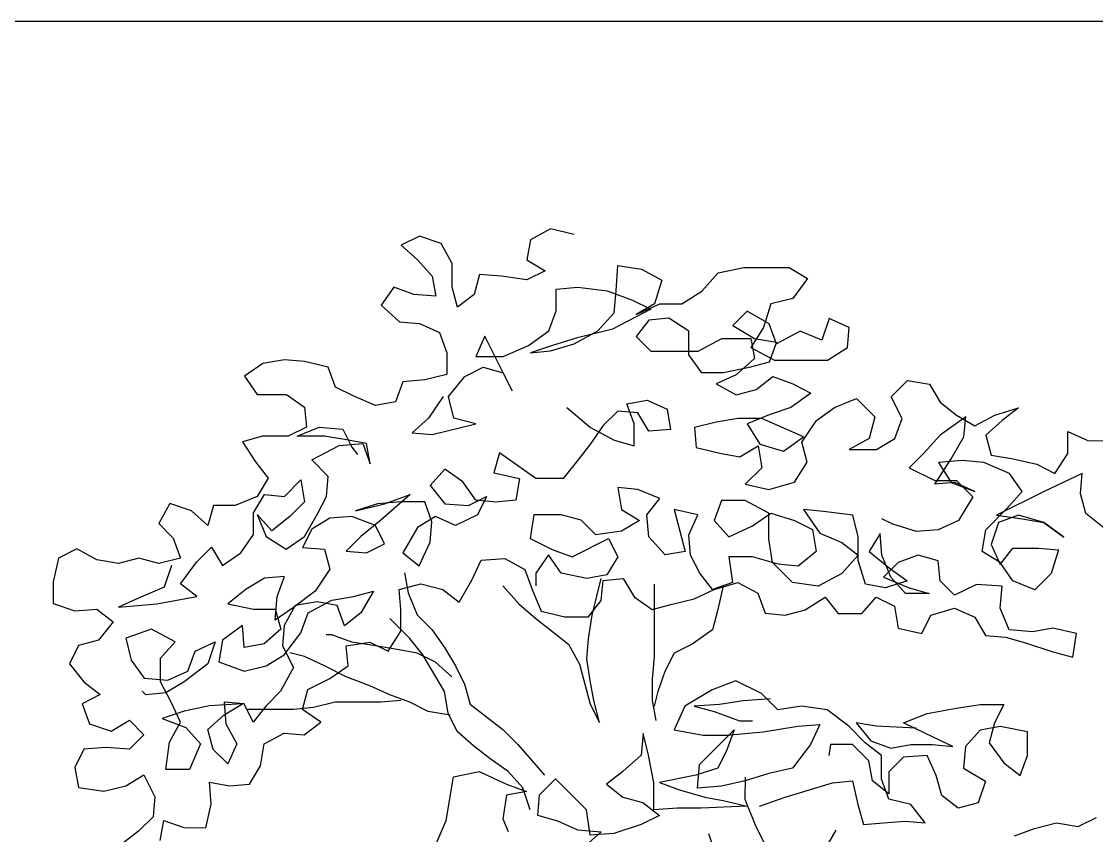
# Model space of a CAD drawing. Header units: millimetres. Extents: x 684983 to 685377, y 990360 to 990509.
# Drawn here: x 685140.3872 to 685140.8395, y 990365.2104 to 990365.5531 of the extents above; entities that cross this region are included whole.
import ezdxf

# ---------------------------------------------------------------- set-up
doc = ezdxf.new("R2010")
doc.units = ezdxf.units.MM
doc.layers.add('JACK  FRUIT TREE', color=7, linetype='Continuous')
doc.layers.add('TITLE', color=6, linetype='Continuous')

# ---------------------------------------------------------------- blocks, each defined once
blk = doc.blocks.new('JT')
at = {"color": 3}
for p, q in [((-0.24147, 2.27539, 157.72663), (-0.25344, 2.26942, 157.72663)), ((-0.22712, 2.27059, 157.72663), (-0.24147, 2.27539, 157.72663)), ((-0.15532, 2.2801, 157.72663), (-0.16849, 2.27293, 157.72663)), ((-0.13977, 2.27649, 157.72663), (-0.15532, 2.2801, 157.72663)), ((-0.25344, 2.26942, 157.72663), (-0.24268, 2.25984, 157.72663)), ((-0.21995, 2.25743, 157.72663), (-0.22712, 2.27059, 157.72663)), ((-0.16849, 2.27293, 157.72663), (-0.1709, 2.25977, 157.72663)), ((-0.24268, 2.25984, 157.72663), (-0.23312, 2.24906, 157.72663)), ((-0.1709, 2.25977, 157.72663), (-0.15894, 2.25258, 157.72663)), ((-0.21997, 2.24187, 157.72663), (-0.21995, 2.25743, 157.72663)), ((-0.15894, 2.25258, 157.72663), (-0.17091, 2.24661, 157.72663)), ((-0.11229, 2.23938, 157.72663), (-0.11108, 2.25613, 157.72663)), ((-0.11108, 2.25613, 157.72663), (-0.09553, 2.25372, 157.72663)), ((-0.09553, 2.25372, 157.72663), (-0.08237, 2.24653, 157.72663)), ((-0.04528, 2.25128, 157.72663), (-0.02852, 2.25486, 157.72663)), ((-0.02852, 2.25486, 157.72663), (0.00139, 2.25483, 157.72663)), ((0.00139, 2.25483, 157.72663), (0.01335, 2.24764, 157.72663)), ((-0.23312, 2.24906, 157.72663), (-0.23074, 2.2359, 157.72663)), ((-0.20201, 2.25023, 157.72663), (-0.20561, 2.23707, 157.72663)), ((-0.18766, 2.24902, 157.72663), (-0.20201, 2.25023, 157.72663)), ((-0.17091, 2.24661, 157.72663), (-0.18766, 2.24902, 157.72663)), ((-0.08237, 2.24653, 157.72663), (-0.08717, 2.23098, 157.72663)), ((-0.05606, 2.23933, 157.72663), (-0.04528, 2.25128, 157.72663)), ((0.01335, 2.24764, 157.72663), (0.00376, 2.23449, 157.72663)), ((-0.25825, 2.24191, 157.72663), (-0.26664, 2.22995, 157.72663)), ((-0.2451, 2.23711, 157.72663), (-0.25825, 2.24191, 157.72663)), ((-0.21639, 2.22871, 157.72663), (-0.21997, 2.24187, 157.72663)), ((-0.15178, 2.22625, 157.72663), (-0.15177, 2.24061, 157.72663)), ((-0.15177, 2.24061, 157.72663), (-0.13741, 2.2418, 157.72663)), ((-0.13741, 2.2418, 157.72663), (-0.11827, 2.23939, 157.72663)), ((-0.11827, 2.23939, 157.72663), (-0.10153, 2.23339, 157.72663)), ((-0.1135, 2.22502, 157.72663), (-0.11229, 2.23938, 157.72663)), ((-0.06922, 2.23097, 157.72663), (-0.05606, 2.23933, 157.72663)), ((-0.23074, 2.2359, 157.72663), (-0.2451, 2.23711, 157.72663)), ((-0.20561, 2.23707, 157.72663), (-0.21639, 2.22871, 157.72663)), ((-0.10153, 2.23339, 157.72663), (-0.08957, 2.22739, 157.72663)), ((0.00376, 2.23449, 157.72663), (-0.0106, 2.23091, 157.72663)), ((-0.26664, 2.22995, 157.72663), (-0.25469, 2.21917, 157.72663)), ((-0.15658, 2.2131, 157.72663), (-0.15178, 2.22625, 157.72663)), ((-0.12428, 2.21307, 157.72663), (-0.1135, 2.22502, 157.72663)), ((-0.08957, 2.22739, 157.72663), (-0.11471, 2.21426, 157.72663)), ((-0.08717, 2.23098, 157.72663), (-0.09914, 2.22381, 157.72663)), ((-0.09914, 2.22381, 157.72663), (-0.08358, 2.23098, 157.72663)), ((-0.08358, 2.23098, 157.72663), (-0.06922, 2.23097, 157.72663)), ((-0.02616, 2.22614, 157.72663), (-0.03574, 2.21658, 157.72663)), ((-0.01181, 2.21775, 157.72663), (-0.02616, 2.22614, 157.72663)), ((-0.0106, 2.23091, 157.72663), (-0.0154, 2.21536, 157.72663)), ((-0.25469, 2.21917, 157.72663), (-0.24153, 2.21796, 157.72663)), ((-0.24153, 2.21796, 157.72663), (-0.22837, 2.21197, 157.72663)), ((-0.09077, 2.22022, 157.72663), (-0.09916, 2.20946, 157.72663)), ((-0.07761, 2.2214, 157.72663), (-0.09077, 2.22022, 157.72663)), ((-0.06445, 2.21301, 157.72663), (-0.07761, 2.2214, 157.72663)), ((-0.00703, 2.20459, 157.72663), (-0.01181, 2.21775, 157.72663)), ((0.02768, 2.2213, 157.72663), (0.02288, 2.20695, 157.72663)), ((0.04084, 2.21531, 157.72663), (0.02768, 2.2213, 157.72663)), ((-0.22837, 2.21197, 157.72663), (-0.2236, 2.1988, 157.72663)), ((-0.16975, 2.20354, 157.72663), (-0.15658, 2.2131, 157.72663)), ((-0.13984, 2.20471, 157.72663), (-0.12428, 2.21307, 157.72663)), ((-0.11471, 2.21426, 157.72663), (-0.13864, 2.2083, 157.72663)), ((-0.06447, 2.19746, 157.72663), (-0.06445, 2.21301, 157.72663)), ((-0.03574, 2.21658, 157.72663), (-0.02139, 2.20819, 157.72663)), ((-0.0154, 2.21536, 157.72663), (-0.02379, 2.20221, 157.72663)), ((0.00853, 2.21295, 157.72663), (-0.00703, 2.20459, 157.72663)), ((0.02288, 2.20695, 157.72663), (0.00853, 2.21295, 157.72663)), ((0.03963, 2.20215, 157.72663), (0.04084, 2.21531, 157.72663)), ((-0.19846, 2.20955, 157.72663), (-0.20446, 2.19639, 157.72663)), ((-0.18055, 2.17364, 157.72663), (-0.19846, 2.20955, 157.72663)), ((-0.18651, 2.19638, 157.72663), (-0.16975, 2.20354, 157.72663)), ((-0.1542, 2.20352, 157.72663), (-0.16856, 2.19875, 157.72663)), ((-0.1554, 2.19994, 157.72663), (-0.13984, 2.20471, 157.72663)), ((-0.13864, 2.2083, 157.72663), (-0.1542, 2.20352, 157.72663)), ((-0.09916, 2.20946, 157.72663), (-0.08959, 2.19988, 157.72663)), ((-0.05848, 2.19985, 157.72663), (-0.04292, 2.20821, 157.72663)), ((-0.04292, 2.20821, 157.72663), (-0.02378, 2.20819, 157.72663)), ((-0.02378, 2.20819, 157.72663), (-0.0214, 2.19503, 157.72663)), ((-0.02139, 2.20819, 157.72663), (-0.00703, 2.20578, 157.72663)), ((-0.00703, 2.20578, 157.72663), (-0.01183, 2.19263, 157.72663)), ((-0.2236, 2.1988, 157.72663), (-0.22361, 2.18444, 157.72663)), ((-0.20446, 2.19639, 157.72663), (-0.18651, 2.19638, 157.72663)), ((-0.16856, 2.19875, 157.72663), (-0.1554, 2.19994, 157.72663)), ((-0.08959, 2.19988, 157.72663), (-0.05848, 2.19985, 157.72663)), ((-0.0561, 2.18549, 157.72663), (-0.06447, 2.19746, 157.72663)), ((-0.02379, 2.20221, 157.72663), (-0.00824, 2.19382, 157.72663)), ((0.02646, 2.19379, 157.72663), (0.03963, 2.20215, 157.72663)), ((-0.34445, 2.19173, 157.72663), (-0.35642, 2.18337, 157.72663)), ((-0.33009, 2.19411, 157.72663), (-0.34445, 2.19173, 157.72663)), ((-0.31693, 2.19291, 157.72663), (-0.33009, 2.19411, 157.72663)), ((-0.30138, 2.1893, 157.72663), (-0.31693, 2.19291, 157.72663)), ((-0.2966, 2.17614, 157.72663), (-0.30138, 2.1893, 157.72663)), ((-0.21165, 2.18324, 157.72663), (-0.19968, 2.18921, 157.72663)), ((-0.19968, 2.18921, 157.72663), (-0.18652, 2.18561, 157.72663)), ((-0.02499, 2.18905, 157.72663), (-0.04175, 2.18547, 157.72663)), ((-0.0214, 2.19503, 157.72663), (-0.03337, 2.18427, 157.72663)), ((-0.01183, 2.19263, 157.72663), (-0.02499, 2.18905, 157.72663)), ((-0.00824, 2.19382, 157.72663), (0.02646, 2.19379, 157.72663)), ((-0.35642, 2.18337, 157.72663), (-0.34805, 2.1714, 157.72663)), ((-0.22361, 2.18444, 157.72663), (-0.23797, 2.18087, 157.72663)), ((-0.22243, 2.17009, 157.72663), (-0.21165, 2.18324, 157.72663)), ((-0.18652, 2.18561, 157.72663), (-0.18055, 2.17364, 157.72663)), ((-0.04175, 2.18547, 157.72663), (-0.0561, 2.18549, 157.72663)), ((-0.03337, 2.18427, 157.72663), (-0.04654, 2.1783, 157.72663)), ((-0.02022, 2.17469, 157.72663), (-0.00945, 2.18305, 157.72663)), ((-0.00945, 2.18305, 157.72663), (0.00371, 2.17825, 157.72663)), ((-0.28464, 2.17014, 157.72663), (-0.2966, 2.17614, 157.72663)), ((-0.25233, 2.17968, 157.72663), (-0.25713, 2.16653, 157.72663)), ((-0.23797, 2.18087, 157.72663), (-0.25233, 2.17968, 157.72663)), ((-0.04654, 2.1783, 157.72663), (-0.03339, 2.17111, 157.72663)), ((0.00371, 2.17825, 157.72663), (0.01567, 2.17226, 157.72663)), ((0.06831, 2.16982, 157.72663), (0.07909, 2.18058, 157.72663)), ((0.07909, 2.18058, 157.72663), (0.09345, 2.17817, 157.72663)), ((0.09345, 2.17817, 157.72663), (0.10061, 2.1662, 157.72663)), ((-0.34805, 2.1714, 157.72663), (-0.32891, 2.17138, 157.72663)), ((-0.32891, 2.17138, 157.72663), (-0.31695, 2.16299, 157.72663)), ((-0.27029, 2.16415, 157.72663), (-0.28464, 2.17014, 157.72663)), ((-0.22602, 2.17009, 157.72663), (-0.2356, 2.15574, 157.72663)), ((-0.21885, 2.15573, 157.72663), (-0.22243, 2.17009, 157.72663)), ((-0.03339, 2.17111, 157.72663), (-0.02022, 2.17469, 157.72663)), ((0.01567, 2.17226, 157.72663), (0.0025, 2.1627, 157.72663)), ((0.03122, 2.16268, 157.72663), (0.04558, 2.16864, 157.72663)), ((0.04558, 2.16864, 157.72663), (0.05753, 2.15667, 157.72663)), ((0.07548, 2.15546, 157.72663), (0.06831, 2.16982, 157.72663)), ((-0.31695, 2.16299, 157.72663), (-0.31577, 2.14983, 157.72663)), ((-0.25713, 2.16653, 157.72663), (-0.27029, 2.16415, 157.72663)), ((-0.14466, 2.16284, 157.72663), (-0.12912, 2.14966, 157.72663)), ((-0.10518, 2.16519, 157.72663), (-0.09202, 2.16757, 157.72663)), ((-0.1004, 2.15203, 157.72663), (-0.10518, 2.16519, 157.72663)), ((-0.09202, 2.16757, 157.72663), (-0.07886, 2.16158, 157.72663)), ((-0.07886, 2.16158, 157.72663), (-0.07648, 2.14842, 157.72663)), ((0.0025, 2.1627, 157.72663), (-0.01186, 2.15793, 157.72663)), ((0.01924, 2.15431, 157.72663), (0.03122, 2.16268, 157.72663)), ((0.10061, 2.1662, 157.72663), (0.11137, 2.15782, 157.72663)), ((0.1365, 2.15779, 157.72663), (0.15206, 2.16256, 157.72663)), ((0.15206, 2.16256, 157.72663), (0.14128, 2.1542, 157.72663)), ((-0.2356, 2.15574, 157.72663), (-0.24638, 2.14618, 157.72663)), ((-0.2045, 2.15212, 157.72663), (-0.21885, 2.15573, 157.72663)), ((-0.11116, 2.16041, 157.72663), (-0.12075, 2.15085, 157.72663)), ((-0.09801, 2.1592, 157.72663), (-0.11116, 2.16041, 157.72663)), ((-0.09084, 2.14723, 157.72663), (-0.09801, 2.1592, 157.72663)), ((-0.0322, 2.15555, 157.72663), (-0.04656, 2.15317, 157.72663)), ((-0.01665, 2.15554, 157.72663), (-0.0322, 2.15555, 157.72663)), ((-0.01186, 2.15793, 157.72663), (-0.02622, 2.15196, 157.72663)), ((0.01086, 2.14355, 157.72663), (-0.01665, 2.15554, 157.72663)), ((0.00966, 2.13996, 157.72663), (0.01924, 2.15431, 157.72663)), ((0.05753, 2.15667, 157.72663), (0.05393, 2.14231, 157.72663)), ((0.07068, 2.1423, 157.72663), (0.07548, 2.15546, 157.72663)), ((0.11735, 2.15661, 157.72663), (0.10059, 2.14466, 157.72663)), ((0.11137, 2.15782, 157.72663), (0.12333, 2.15063, 157.72663)), ((0.11615, 2.14345, 157.72663), (0.11735, 2.15661, 157.72663)), ((0.12333, 2.15063, 157.72663), (0.1365, 2.15779, 157.72663)), ((0.14128, 2.1542, 157.72663), (0.1305, 2.14464, 157.72663)), ((-0.31577, 2.14983, 157.72663), (-0.32774, 2.14386, 157.72663)), ((-0.32176, 2.14385, 157.72663), (-0.30739, 2.14982, 157.72663)), ((-0.30739, 2.14982, 157.72663), (-0.29184, 2.14861, 157.72663)), ((-0.29184, 2.14861, 157.72663), (-0.28587, 2.13664, 157.72663)), ((-0.23322, 2.14497, 157.72663), (-0.2045, 2.15212, 157.72663)), ((-0.12075, 2.15085, 157.72663), (-0.12913, 2.13889, 157.72663)), ((-0.12912, 2.14966, 157.72663), (-0.11358, 2.14127, 157.72663)), ((-0.10042, 2.13767, 157.72663), (-0.1004, 2.15203, 157.72663)), ((-0.07648, 2.14842, 157.72663), (-0.09084, 2.14723, 157.72663)), ((-0.04656, 2.15317, 157.72663), (-0.06092, 2.1496, 157.72663)), ((-0.06092, 2.1496, 157.72663), (-0.05974, 2.13644, 157.72663)), ((-0.02622, 2.15196, 157.72663), (-0.01786, 2.13879, 157.72663)), ((0.18433, 2.13262, 157.72663), (0.18435, 2.14698, 157.72663)), ((0.18435, 2.14698, 157.72663), (0.1975, 2.14099, 157.72663)), ((-0.34449, 2.14388, 157.72663), (-0.35765, 2.1403, 157.72663)), ((-0.35765, 2.1403, 157.72663), (-0.34929, 2.12713, 157.72663)), ((-0.32774, 2.14386, 157.72663), (-0.34449, 2.14388, 157.72663)), ((-0.30381, 2.14384, 157.72663), (-0.32176, 2.14385, 157.72663)), ((-0.28945, 2.14143, 157.72663), (-0.30381, 2.14384, 157.72663)), ((-0.2763, 2.13903, 157.72663), (-0.28945, 2.14143, 157.72663)), ((-0.24638, 2.14618, 157.72663), (-0.23322, 2.14497, 157.72663)), ((-0.11358, 2.14127, 157.72663), (-0.10042, 2.13767, 157.72663)), ((-0.00231, 2.13399, 157.72663), (0.01086, 2.14355, 157.72663)), ((0.01324, 2.1268, 157.72663), (0.00966, 2.13996, 157.72663)), ((0.05393, 2.14231, 157.72663), (0.04076, 2.13515, 157.72663)), ((0.05871, 2.13513, 157.72663), (0.07068, 2.1423, 157.72663)), ((0.10059, 2.14466, 157.72663), (0.08981, 2.13271, 157.72663)), ((0.10776, 2.1291, 157.72663), (0.11615, 2.14345, 157.72663)), ((0.1305, 2.14464, 157.72663), (0.13408, 2.13147, 157.72663)), ((0.1975, 2.14099, 157.72663), (0.21186, 2.14097, 157.72663)), ((-0.3122, 2.12829, 157.72663), (-0.29424, 2.13785, 157.72663)), ((-0.29424, 2.13785, 157.72663), (-0.27869, 2.13903, 157.72663)), ((-0.28587, 2.13664, 157.72663), (-0.28228, 2.13185, 157.72663)), ((-0.27869, 2.13903, 157.72663), (-0.27391, 2.12586, 157.72663)), ((-0.27391, 2.12586, 157.72663), (-0.2763, 2.13903, 157.72663)), ((-0.18896, 2.13297, 157.72663), (-0.19256, 2.11981, 157.72663)), ((-0.16505, 2.11619, 157.72663), (-0.18896, 2.13297, 157.72663)), ((-0.12913, 2.13889, 157.72663), (-0.13752, 2.12813, 157.72663)), ((-0.05974, 2.13644, 157.72663), (-0.04419, 2.13283, 157.72663)), ((-0.04419, 2.13283, 157.72663), (-0.03103, 2.13043, 157.72663)), ((-0.03103, 2.13043, 157.72663), (-0.01906, 2.1376, 157.72663)), ((-0.01906, 2.1376, 157.72663), (-0.01668, 2.12324, 157.72663)), ((-0.01786, 2.13879, 157.72663), (-0.00231, 2.13399, 157.72663)), ((0.04076, 2.13515, 157.72663), (0.05871, 2.13513, 157.72663)), ((0.08981, 2.13271, 157.72663), (0.08023, 2.12315, 157.72663)), ((0.17595, 2.11947, 157.72663), (0.18433, 2.13262, 157.72663)), ((-0.34929, 2.12713, 157.72663), (-0.34093, 2.11635, 157.72663)), ((-0.30144, 2.11751, 157.72663), (-0.3122, 2.12829, 157.72663)), ((-0.13752, 2.12813, 157.72663), (-0.1471, 2.11618, 157.72663)), ((0.00485, 2.11364, 157.72663), (0.01324, 2.1268, 157.72663)), ((0.09697, 2.11236, 157.72663), (0.10776, 2.1291, 157.72663)), ((0.11494, 2.1279, 157.72663), (0.09938, 2.12672, 157.72663)), ((0.09938, 2.12672, 157.72663), (0.10774, 2.11355, 157.72663)), ((0.12929, 2.12669, 157.72663), (0.11494, 2.1279, 157.72663)), ((0.14604, 2.1195, 157.72663), (0.12929, 2.12669, 157.72663)), ((0.13408, 2.13147, 157.72663), (0.14844, 2.12907, 157.72663)), ((0.14844, 2.12907, 157.72663), (0.16399, 2.12546, 157.72663)), ((0.16399, 2.12546, 157.72663), (0.17595, 2.11947, 157.72663)), ((-0.22486, 2.12223, 157.72663), (-0.23444, 2.11147, 157.72663)), ((-0.21291, 2.11384, 157.72663), (-0.22486, 2.12223, 157.72663)), ((-0.19256, 2.11981, 157.72663), (-0.17581, 2.1162, 157.72663)), ((-0.01668, 2.12324, 157.72663), (-0.02746, 2.11248, 157.72663)), ((0.08023, 2.12315, 157.72663), (0.09698, 2.11476, 157.72663)), ((0.1544, 2.10753, 157.72663), (0.14604, 2.1195, 157.72663)), ((0.19389, 2.11945, 157.72663), (0.16876, 2.10751, 157.72663)), ((0.19269, 2.10629, 157.72663), (0.19389, 2.11945, 157.72663)), ((-0.34093, 2.11635, 157.72663), (-0.34811, 2.1044, 157.72663)), ((-0.33017, 2.10438, 157.72663), (-0.31939, 2.11514, 157.72663)), ((-0.31939, 2.11514, 157.72663), (-0.31701, 2.10078, 157.72663)), ((-0.30265, 2.10435, 157.72663), (-0.30144, 2.11751, 157.72663)), ((-0.23444, 2.11147, 157.72663), (-0.22488, 2.0995, 157.72663)), ((-0.20454, 2.10187, 157.72663), (-0.21291, 2.11384, 157.72663)), ((-0.17581, 2.1162, 157.72663), (-0.17822, 2.10185, 157.72663)), ((-0.1471, 2.11618, 157.72663), (-0.16505, 2.11619, 157.72663)), ((-0.02746, 2.11248, 157.72663), (-0.01191, 2.10887, 157.72663)), ((-0.01191, 2.10887, 157.72663), (0.00485, 2.11364, 157.72663)), ((0.11014, 2.11355, 157.72663), (0.09697, 2.11236, 157.72663)), ((0.09698, 2.11476, 157.72663), (0.11133, 2.11474, 157.72663)), ((0.10774, 2.11355, 157.72663), (0.12329, 2.10755, 157.72663)), ((0.12329, 2.10755, 157.72663), (0.11014, 2.11355, 157.72663)), ((0.11133, 2.11474, 157.72663), (0.12209, 2.10397, 157.72663)), ((-0.34811, 2.1044, 157.72663), (-0.36248, 2.09843, 157.72663)), ((-0.35052, 2.09363, 157.72663), (-0.34333, 2.10559, 157.72663)), ((-0.34333, 2.10559, 157.72663), (-0.33017, 2.10438, 157.72663)), ((-0.30864, 2.0924, 157.72663), (-0.30265, 2.10435, 157.72663)), ((-0.24761, 2.1055, 157.72663), (-0.26677, 2.08877, 157.72663)), ((-0.26437, 2.09953, 157.72663), (-0.24761, 2.1055, 157.72663)), ((-0.09805, 2.10895, 157.72663), (-0.11121, 2.11016, 157.72663)), ((-0.11121, 2.11016, 157.72663), (-0.10883, 2.0958, 157.72663)), ((-0.0837, 2.10296, 157.72663), (-0.09805, 2.10895, 157.72663)), ((0.16876, 2.10751, 157.72663), (0.13764, 2.09199, 157.72663)), ((0.14482, 2.09677, 157.72663), (0.1544, 2.10753, 157.72663)), ((0.19626, 2.09313, 157.72663), (0.19269, 2.10629, 157.72663)), ((-0.40555, 2.09966, 157.72663), (-0.41274, 2.08651, 157.72663)), ((-0.3912, 2.09486, 157.72663), (-0.40555, 2.09966, 157.72663)), ((-0.37684, 2.09844, 157.72663), (-0.38044, 2.08528, 157.72663)), ((-0.36248, 2.09843, 157.72663), (-0.37684, 2.09844, 157.72663)), ((-0.31701, 2.10078, 157.72663), (-0.32659, 2.09122, 157.72663)), ((-0.26915, 2.09954, 157.72663), (-0.28351, 2.09477, 157.72663)), ((-0.28351, 2.09477, 157.72663), (-0.26437, 2.09953, 157.72663)), ((-0.2536, 2.10072, 157.72663), (-0.26915, 2.09954, 157.72663)), ((-0.23804, 2.10071, 157.72663), (-0.2536, 2.10072, 157.72663)), ((-0.23327, 2.08754, 157.72663), (-0.23804, 2.10071, 157.72663)), ((-0.22488, 2.0995, 157.72663), (-0.20933, 2.09829, 157.72663)), ((-0.20933, 2.09829, 157.72663), (-0.19736, 2.10426, 157.72663)), ((-0.19138, 2.10066, 157.72663), (-0.20454, 2.10187, 157.72663)), ((-0.19736, 2.10426, 157.72663), (-0.20335, 2.0923, 157.72663)), ((-0.17822, 2.10185, 157.72663), (-0.19138, 2.10066, 157.72663)), ((-0.09208, 2.0922, 157.72663), (-0.0837, 2.10296, 157.72663)), ((-0.04302, 2.10172, 157.72663), (-0.04782, 2.08857, 157.72663)), ((-0.02747, 2.10171, 157.72663), (-0.04302, 2.10172, 157.72663)), ((-0.01192, 2.09332, 157.72663), (-0.02747, 2.10171, 157.72663)), ((0.12209, 2.10397, 157.72663), (0.11251, 2.08842, 157.72663)), ((-0.38044, 2.08528, 157.72663), (-0.3912, 2.09486, 157.72663)), ((-0.35053, 2.07927, 157.72663), (-0.35052, 2.09363, 157.72663)), ((-0.33856, 2.08165, 157.72663), (-0.34813, 2.09243, 157.72663)), ((-0.34813, 2.09243, 157.72663), (-0.34216, 2.07807, 157.72663)), ((-0.32659, 2.09122, 157.72663), (-0.33856, 2.08165, 157.72663)), ((-0.31703, 2.07805, 157.72663), (-0.30864, 2.0924, 157.72663)), ((-0.28591, 2.09118, 157.72663), (-0.30027, 2.08999, 157.72663)), ((-0.27036, 2.08518, 157.72663), (-0.28591, 2.09118, 157.72663)), ((-0.23087, 2.09113, 157.72663), (-0.24285, 2.08396, 157.72663)), ((-0.21772, 2.08513, 157.72663), (-0.23087, 2.09113, 157.72663)), ((-0.20335, 2.0923, 157.72663), (-0.21772, 2.08513, 157.72663)), ((-0.16626, 2.09226, 157.72663), (-0.16867, 2.07671, 157.72663)), ((-0.14832, 2.09225, 157.72663), (-0.16626, 2.09226, 157.72663)), ((-0.13516, 2.08865, 157.72663), (-0.14832, 2.09225, 157.72663)), ((-0.10883, 2.0958, 157.72663), (-0.09687, 2.08861, 157.72663)), ((-0.0909, 2.07784, 157.72663), (-0.09208, 2.0922, 157.72663)), ((-0.05858, 2.09217, 157.72663), (-0.07413, 2.09577, 157.72663)), ((-0.07413, 2.09577, 157.72663), (-0.07056, 2.08141, 157.72663)), ((-0.06458, 2.07901, 157.72663), (-0.05858, 2.09217, 157.72663)), ((-0.0227, 2.08495, 157.72663), (-0.01072, 2.09332, 157.72663)), ((-0.01194, 2.07657, 157.72663), (-0.01192, 2.09332, 157.72663)), ((-0.01072, 2.09332, 157.72663), (0.00483, 2.08852, 157.72663)), ((0.02397, 2.09448, 157.72663), (0.01081, 2.09569, 157.72663)), ((0.01081, 2.09569, 157.72663), (0.02157, 2.08013, 157.72663)), ((0.04312, 2.09207, 157.72663), (0.02397, 2.09448, 157.72663)), ((0.04669, 2.07771, 157.72663), (0.04312, 2.09207, 157.72663)), ((0.13045, 2.08242, 157.72663), (0.14482, 2.09677, 157.72663)), ((0.13764, 2.09199, 157.72663), (0.15438, 2.08958, 157.72663)), ((0.15199, 2.09197, 157.72663), (0.13883, 2.0872, 157.72663)), ((0.16874, 2.08717, 157.72663), (0.15199, 2.09197, 157.72663)), ((0.20822, 2.08355, 157.72663), (0.19626, 2.09313, 157.72663)), ((-0.41274, 2.08651, 157.72663), (-0.40318, 2.07693, 157.72663)), ((-0.30027, 2.08999, 157.72663), (-0.31224, 2.08283, 157.72663)), ((-0.26677, 2.08877, 157.72663), (-0.27994, 2.07801, 157.72663)), ((-0.26439, 2.07321, 157.72663), (-0.27036, 2.08518, 157.72663)), ((-0.24285, 2.08396, 157.72663), (-0.25243, 2.06722, 157.72663)), ((-0.23448, 2.07438, 157.72663), (-0.23327, 2.08754, 157.72663)), ((-0.1256, 2.07907, 157.72663), (-0.13516, 2.08865, 157.72663)), ((-0.09687, 2.08861, 157.72663), (-0.10884, 2.08144, 157.72663)), ((-0.04782, 2.08857, 157.72663), (-0.03826, 2.07779, 157.72663)), ((-0.03826, 2.07779, 157.72663), (-0.0227, 2.08495, 157.72663)), ((0.00483, 2.08852, 157.72663), (0.01678, 2.08253, 157.72663)), ((0.06943, 2.08607, 157.72663), (0.06226, 2.08966, 157.72663)), ((0.08498, 2.08127, 157.72663), (0.06943, 2.08607, 157.72663)), ((0.11251, 2.08842, 157.72663), (0.09934, 2.08245, 157.72663)), ((0.13883, 2.0872, 157.72663), (0.13403, 2.07285, 157.72663)), ((0.15438, 2.08958, 157.72663), (0.16874, 2.08717, 157.72663)), ((0.16874, 2.08717, 157.72663), (0.18189, 2.07759, 157.72663)), ((0.18189, 2.07759, 157.72663), (0.16874, 2.08717, 157.72663)), ((-0.40318, 2.07693, 157.72663), (-0.3984, 2.06376, 157.72663)), ((-0.35892, 2.06732, 157.72663), (-0.35053, 2.07927, 157.72663)), ((-0.34216, 2.07807, 157.72663), (-0.329, 2.06968, 157.72663)), ((-0.329, 2.06968, 157.72663), (-0.31703, 2.07805, 157.72663)), ((-0.31224, 2.08283, 157.72663), (-0.31823, 2.07087, 157.72663)), ((-0.27994, 2.07801, 157.72663), (-0.28952, 2.06845, 157.72663)), ((-0.16867, 2.07671, 157.72663), (-0.15432, 2.06952, 157.72663)), ((-0.14116, 2.06472, 157.72663), (-0.11722, 2.07667, 157.72663)), ((-0.10884, 2.08144, 157.72663), (-0.1256, 2.07907, 157.72663)), ((-0.11722, 2.07667, 157.72663), (-0.11125, 2.0647, 157.72663)), ((-0.08014, 2.06586, 157.72663), (-0.0909, 2.07784, 157.72663)), ((-0.07056, 2.08141, 157.72663), (-0.06698, 2.06824, 157.72663)), ((-0.06339, 2.06585, 157.72663), (-0.06458, 2.07901, 157.72663)), ((-0.00956, 2.06101, 157.72663), (-0.01194, 2.07657, 157.72663)), ((0.01678, 2.08253, 157.72663), (0.01916, 2.06817, 157.72663)), ((0.02157, 2.08013, 157.72663), (0.03592, 2.07413, 157.72663)), ((0.04668, 2.06216, 157.72663), (0.04669, 2.07771, 157.72663)), ((0.06105, 2.08009, 157.72663), (0.05386, 2.06813, 157.72663)), ((0.06223, 2.06573, 157.72663), (0.06105, 2.08009, 157.72663)), ((0.09934, 2.08245, 157.72663), (0.08498, 2.08127, 157.72663)), ((0.12804, 2.06807, 157.72663), (0.13045, 2.08242, 157.72663)), ((-0.4666, 2.06981, 157.72663), (-0.47857, 2.06384, 157.72663)), ((-0.45344, 2.06262, 157.72663), (-0.4666, 2.06981, 157.72663)), ((-0.38764, 2.06136, 157.72663), (-0.37806, 2.07092, 157.72663)), ((-0.37806, 2.07092, 157.72663), (-0.37089, 2.05895, 157.72663)), ((-0.31823, 2.07087, 157.72663), (-0.30388, 2.06966, 157.72663)), ((-0.30388, 2.06966, 157.72663), (-0.3003, 2.05649, 157.72663)), ((-0.27636, 2.06724, 157.72663), (-0.26439, 2.07321, 157.72663)), ((-0.24167, 2.05883, 157.72663), (-0.23448, 2.07438, 157.72663)), ((-0.15432, 2.06952, 157.72663), (-0.14116, 2.06472, 157.72663)), ((0.03592, 2.07413, 157.72663), (0.04668, 2.06575, 157.72663)), ((0.13403, 2.07285, 157.72663), (0.14, 2.05968, 157.72663)), ((0.14, 2.05968, 157.72663), (0.14838, 2.07044, 157.72663)), ((0.14838, 2.07044, 157.72663), (0.16513, 2.07043, 157.72663)), ((0.16513, 2.07043, 157.72663), (0.17829, 2.06922, 157.72663)), ((0.17829, 2.06922, 157.72663), (0.17349, 2.05367, 157.72663)), ((-0.47857, 2.06384, 157.72663), (-0.48217, 2.04829, 157.72663)), ((-0.43909, 2.06021, 157.72663), (-0.45344, 2.06262, 157.72663)), ((-0.42592, 2.06379, 157.72663), (-0.43909, 2.06021, 157.72663)), ((-0.41276, 2.06019, 157.72663), (-0.42592, 2.06379, 157.72663)), ((-0.3984, 2.06376, 157.72663), (-0.41276, 2.06019, 157.72663)), ((-0.37089, 2.05895, 157.72663), (-0.35892, 2.06732, 157.72663)), ((-0.28952, 2.06845, 157.72663), (-0.27636, 2.06724, 157.72663)), ((-0.25243, 2.06722, 157.72663), (-0.24167, 2.05883, 157.72663)), ((-0.20698, 2.04923, 157.72663), (-0.20099, 2.06239, 157.72663)), ((-0.20099, 2.06239, 157.72663), (-0.18543, 2.06357, 157.72663)), ((-0.18543, 2.06357, 157.72663), (-0.17228, 2.05638, 157.72663)), ((-0.15672, 2.06593, 157.72663), (-0.1651, 2.05398, 157.72663)), ((-0.14835, 2.05396, 157.72663), (-0.15672, 2.06593, 157.72663)), ((-0.11125, 2.0647, 157.72663), (-0.11844, 2.05274, 157.72663)), ((-0.06698, 2.06824, 157.72663), (-0.08014, 2.06586, 157.72663)), ((-0.05742, 2.05388, 157.72663), (-0.06339, 2.06585, 157.72663)), ((-0.02271, 2.06461, 157.72663), (-0.03827, 2.06463, 157.72663)), ((-0.03827, 2.06463, 157.72663), (-0.03589, 2.04788, 157.72663)), ((-0.00597, 2.05981, 157.72663), (-0.02271, 2.06461, 157.72663)), ((0.01916, 2.06817, 157.72663), (0.00719, 2.05861, 157.72663)), ((0.04668, 2.06575, 157.72663), (0.0359, 2.05379, 157.72663)), ((0.05145, 2.0466, 157.72663), (0.04668, 2.06216, 157.72663)), ((0.05386, 2.06813, 157.72663), (0.06701, 2.05735, 157.72663)), ((0.0682, 2.05137, 157.72663), (0.06223, 2.06573, 157.72663)), ((0.08616, 2.06571, 157.72663), (0.073, 2.06094, 157.72663)), ((0.09932, 2.06211, 157.72663), (0.08616, 2.06571, 157.72663)), ((0.10051, 2.04895, 157.72663), (0.09932, 2.06211, 157.72663)), ((0.14, 2.06088, 157.72663), (0.12804, 2.06807, 157.72663)), ((-0.40439, 2.05898, 157.72663), (-0.40919, 2.04463, 157.72663)), ((-0.39842, 2.04701, 157.72663), (-0.38764, 2.06136, 157.72663)), ((-0.3003, 2.05649, 157.72663), (-0.30989, 2.04215, 157.72663)), ((-0.17228, 2.05638, 157.72663), (-0.16751, 2.04321, 157.72663)), ((0.00359, 2.04784, 157.72663), (-0.00956, 2.06101, 157.72663)), ((0.00719, 2.05861, 157.72663), (-0.00597, 2.05981, 157.72663)), ((0.073, 2.06094, 157.72663), (0.06342, 2.05138, 157.72663)), ((0.06701, 2.05735, 157.72663), (0.07897, 2.04897, 157.72663)), ((0.14836, 2.0489, 157.72663), (0.14, 2.06088, 157.72663)), ((-0.48217, 2.04829, 157.72663), (-0.48218, 2.03393, 157.72663)), ((-0.34338, 2.05055, 157.72663), (-0.35535, 2.04338, 157.72663)), ((-0.33022, 2.05174, 157.72663), (-0.34338, 2.05055, 157.72663)), ((-0.33501, 2.03858, 157.72663), (-0.33022, 2.05174, 157.72663)), ((-0.21537, 2.03488, 157.72663), (-0.20698, 2.04923, 157.72663)), ((-0.1651, 2.05398, 157.72663), (-0.16511, 2.0456, 157.72663)), ((-0.13161, 2.05036, 157.72663), (-0.14835, 2.05396, 157.72663)), ((-0.11844, 2.05274, 157.72663), (-0.13161, 2.05036, 157.72663)), ((-0.12205, 2.03599, 157.72663), (-0.12084, 2.04915, 157.72663)), ((-0.12084, 2.04915, 157.72663), (-0.10768, 2.05034, 157.72663)), ((-0.10768, 2.05034, 157.72663), (-0.10051, 2.03836, 157.72663)), ((-0.04906, 2.0431, 157.72663), (-0.05742, 2.05388, 157.72663)), ((-0.03589, 2.04788, 157.72663), (-0.04906, 2.0431, 157.72663)), ((-0.04786, 2.0431, 157.72663), (-0.0323, 2.04787, 157.72663)), ((-0.0323, 2.04787, 157.72663), (-0.01915, 2.04068, 157.72663)), ((0.02034, 2.04543, 157.72663), (0.00359, 2.04784, 157.72663)), ((0.0359, 2.05379, 157.72663), (0.02034, 2.04543, 157.72663)), ((0.06342, 2.05138, 157.72663), (0.08016, 2.04418, 157.72663)), ((0.07897, 2.04897, 157.72663), (0.06461, 2.0442, 157.72663)), ((0.07777, 2.04059, 157.72663), (0.0682, 2.05137, 157.72663)), ((0.11007, 2.03937, 157.72663), (0.10051, 2.04895, 157.72663)), ((0.16272, 2.04291, 157.72663), (0.14836, 2.0489, 157.72663)), ((0.17349, 2.05367, 157.72663), (0.16272, 2.04291, 157.72663)), ((-0.40919, 2.04463, 157.72663), (-0.42595, 2.03747, 157.72663)), ((-0.38766, 2.03863, 157.72663), (-0.39842, 2.04701, 157.72663)), ((-0.35535, 2.04338, 157.72663), (-0.36732, 2.03382, 157.72663)), ((-0.30989, 2.04215, 157.72663), (-0.32425, 2.03139, 157.72663)), ((-0.28476, 2.03853, 157.72663), (-0.2716, 2.04211, 157.72663)), ((-0.2716, 2.04211, 157.72663), (-0.27999, 2.02776, 157.72663)), ((-0.25485, 2.04329, 157.72663), (-0.24049, 2.04687, 157.72663)), ((-0.25366, 2.03013, 157.72663), (-0.25485, 2.04329, 157.72663)), ((-0.24049, 2.04687, 157.72663), (-0.22613, 2.04326, 157.72663)), ((-0.22613, 2.04326, 157.72663), (-0.21537, 2.03488, 157.72663)), ((-0.16751, 2.04321, 157.72663), (-0.16154, 2.02885, 157.72663)), ((-0.06103, 2.03713, 157.72663), (-0.04786, 2.0431, 157.72663)), ((0.06461, 2.0442, 157.72663), (0.05145, 2.0466, 157.72663)), ((0.08016, 2.04418, 157.72663), (0.09332, 2.04058, 157.72663)), ((0.12443, 2.04653, 157.72663), (0.11007, 2.03937, 157.72663)), ((0.14118, 2.04532, 157.72663), (0.12443, 2.04653, 157.72663)), ((0.13997, 2.03097, 157.72663), (0.14118, 2.04532, 157.72663)), ((-0.48218, 2.03393, 157.72663), (-0.46783, 2.02913, 157.72663)), ((-0.42595, 2.03747, 157.72663), (-0.43911, 2.0315, 157.72663)), ((-0.43911, 2.0315, 157.72663), (-0.41398, 2.03387, 157.72663)), ((-0.41398, 2.03387, 157.72663), (-0.38766, 2.03863, 157.72663)), ((-0.36732, 2.03382, 157.72663), (-0.35058, 2.03022, 157.72663)), ((-0.33622, 2.02303, 157.72663), (-0.33501, 2.03858, 157.72663)), ((-0.3087, 2.03497, 157.72663), (-0.32305, 2.03259, 157.72663)), ((-0.31468, 2.02779, 157.72663), (-0.29912, 2.03615, 157.72663)), ((-0.29554, 2.03256, 157.72663), (-0.3087, 2.03497, 157.72663)), ((-0.29912, 2.03615, 157.72663), (-0.28476, 2.03853, 157.72663)), ((-0.13043, 2.02523, 157.72663), (-0.12205, 2.03599, 157.72663)), ((-0.10051, 2.03836, 157.72663), (-0.08855, 2.02998, 157.72663)), ((-0.07539, 2.03356, 157.72663), (-0.06103, 2.03713, 157.72663)), ((-0.01915, 2.04068, 157.72663), (-0.01437, 2.02752, 157.72663)), ((0.01195, 2.02989, 157.72663), (0.02512, 2.03825, 157.72663)), ((0.02512, 2.03825, 157.72663), (0.03348, 2.02747, 157.72663)), ((0.04904, 2.02746, 157.72663), (0.05862, 2.03822, 157.72663)), ((0.05862, 2.03822, 157.72663), (0.07058, 2.03223, 157.72663)), ((0.09332, 2.04058, 157.72663), (0.07777, 2.04059, 157.72663)), ((-0.46783, 2.02913, 157.72663), (-0.45347, 2.03031, 157.72663)), ((-0.45347, 2.03031, 157.72663), (-0.44271, 2.02193, 157.72663)), ((-0.35058, 2.03022, 157.72663), (-0.33622, 2.0302, 157.72663)), ((-0.32425, 2.03139, 157.72663), (-0.33622, 2.02303, 157.72663)), ((-0.33622, 2.0302, 157.72663), (-0.33264, 2.01704, 157.72663)), ((-0.32305, 2.03259, 157.72663), (-0.33025, 2.01943, 157.72663)), ((-0.31948, 2.01464, 157.72663), (-0.31468, 2.02779, 157.72663)), ((-0.29076, 2.01939, 157.72663), (-0.29554, 2.03256, 157.72663)), ((-0.27999, 2.02776, 157.72663), (-0.29076, 2.01939, 157.72663)), ((-0.25368, 2.01577, 157.72663), (-0.25366, 2.03013, 157.72663)), ((-0.16154, 2.02885, 157.72663), (-0.14599, 2.02524, 157.72663)), ((-0.08855, 2.02998, 157.72663), (-0.07539, 2.03356, 157.72663)), ((-0.01437, 2.02752, 157.72663), (-0.00121, 2.02631, 157.72663)), ((-0.00121, 2.02631, 157.72663), (0.01195, 2.02989, 157.72663)), ((0.03348, 2.02747, 157.72663), (0.04904, 2.02746, 157.72663)), ((0.07058, 2.03223, 157.72663), (0.07296, 2.01787, 157.72663)), ((0.0945, 2.02622, 157.72663), (0.11006, 2.03099, 157.72663)), ((0.11006, 2.03099, 157.72663), (0.12322, 2.025, 157.72663)), ((0.14594, 2.0166, 157.72663), (0.13997, 2.03097, 157.72663)), ((-0.44271, 2.02193, 157.72663), (-0.45229, 2.00997, 157.72663)), ((-0.14599, 2.02524, 157.72663), (-0.13043, 2.02523, 157.72663)), ((0.08851, 2.01426, 157.72663), (0.0945, 2.02622, 157.72663)), ((0.12322, 2.025, 157.72663), (0.13038, 2.01303, 157.72663)), ((-0.41759, 2.01712, 157.72663), (-0.43435, 2.01115, 157.72663)), ((-0.40204, 2.00873, 157.72663), (-0.41759, 2.01712, 157.72663)), ((-0.35776, 2.01946, 157.72663), (-0.37093, 2.0099, 157.72663)), ((-0.35658, 2.0051, 157.72663), (-0.35776, 2.01946, 157.72663)), ((-0.33264, 2.01704, 157.72663), (-0.34342, 2.00748, 157.72663)), ((-0.33025, 2.01943, 157.72663), (-0.33145, 2.00627, 157.72663)), ((-0.33026, 2.00029, 157.72663), (-0.31948, 2.01464, 157.72663)), ((-0.26206, 2.00262, 157.72663), (-0.25368, 2.01577, 157.72663)), ((0.07296, 2.01787, 157.72663), (0.08851, 2.01426, 157.72663)), ((0.13038, 2.01303, 157.72663), (0.14354, 2.01182, 157.72663)), ((0.16149, 2.01539, 157.72663), (0.14594, 2.0166, 157.72663)), ((0.17466, 2.01777, 157.72663), (0.16149, 2.01539, 157.72663)), ((0.19021, 2.01417, 157.72663), (0.17466, 2.01777, 157.72663)), ((0.1878, 1.99862, 157.72663), (0.19021, 2.01417, 157.72663)), ((-0.46546, 2.00639, 157.72663), (-0.47145, 1.99443, 157.72663)), ((-0.45229, 2.00997, 157.72663), (-0.46546, 2.00639, 157.72663)), ((-0.43435, 2.01115, 157.72663), (-0.43077, 1.99679, 157.72663)), ((-0.41162, 1.99797, 157.72663), (-0.40204, 2.00873, 157.72663)), ((-0.38889, 2.00273, 157.72663), (-0.37572, 2.0087, 157.72663)), ((-0.37572, 2.0087, 157.72663), (-0.38052, 1.99435, 157.72663)), ((-0.37093, 2.0099, 157.72663), (-0.37334, 1.99554, 157.72663)), ((-0.34342, 2.00748, 157.72663), (-0.35658, 2.0051, 157.72663)), ((-0.33145, 2.00627, 157.72663), (-0.32429, 1.99191, 157.72663)), ((-0.28958, 2.00623, 157.72663), (-0.27402, 2.00861, 157.72663)), ((-0.28839, 1.99307, 157.72663), (-0.28958, 2.00623, 157.72663)), ((-0.27402, 2.00861, 157.72663), (-0.26206, 2.00262, 157.72663)), ((0.14354, 2.01182, 157.72663), (0.1567, 2.00822, 157.72663)), ((0.1567, 2.00822, 157.72663), (0.17464, 2.00222, 157.72663)), ((-0.39369, 1.98958, 157.72663), (-0.38889, 2.00273, 157.72663)), ((-0.34223, 1.99312, 157.72663), (-0.33026, 2.00029, 157.72663)), ((0.17464, 2.00222, 157.72663), (0.1878, 1.99862, 157.72663)), ((-0.47145, 1.99443, 157.72663), (-0.46189, 1.98246, 157.72663)), ((-0.43077, 1.99679, 157.72663), (-0.4224, 1.98482, 157.72663)), ((-0.41164, 1.98242, 157.72663), (-0.41162, 1.99797, 157.72663)), ((-0.38052, 1.99435, 157.72663), (-0.39608, 1.9824, 157.72663)), ((-0.37334, 1.99554, 157.72663), (-0.3566, 1.98954, 157.72663)), ((-0.3566, 1.98954, 157.72663), (-0.34223, 1.99312, 157.72663)), ((-0.32429, 1.99191, 157.72663), (-0.33268, 1.97636, 157.72663)), ((-0.30037, 1.98471, 157.72663), (-0.28839, 1.99307, 157.72663)), ((-0.4224, 1.98482, 157.72663), (-0.40685, 1.98361, 157.72663)), ((-0.40685, 1.98361, 157.72663), (-0.39369, 1.98958, 157.72663)), ((-0.31473, 1.97754, 157.72663), (-0.30037, 1.98471, 157.72663)), ((-0.46189, 1.98246, 157.72663), (-0.45113, 1.97408, 157.72663)), ((-0.40447, 1.96925, 157.72663), (-0.41164, 1.98242, 157.72663)), ((-0.39608, 1.9824, 157.72663), (-0.40806, 1.97523, 157.72663)), ((-0.31833, 1.96438, 157.72663), (-0.31473, 1.97754, 157.72663)), ((-0.04912, 1.9773, 157.72663), (-0.06707, 1.96655, 157.72663)), ((-0.03356, 1.98327, 157.72663), (-0.04912, 1.9773, 157.72663)), ((-0.01681, 1.97488, 157.72663), (-0.03356, 1.98327, 157.72663)), ((-0.45113, 1.97408, 157.72663), (-0.4631, 1.9681, 157.72663)), ((-0.42122, 1.97405, 157.72663), (-0.42361, 1.97644, 157.72663)), ((-0.40806, 1.97523, 157.72663), (-0.42122, 1.97405, 157.72663)), ((-0.33268, 1.97636, 157.72663), (-0.34226, 1.9668, 157.72663)), ((-0.02878, 1.9701, 157.72663), (-0.04434, 1.96772, 157.72663)), ((-0.01084, 1.97128, 157.72663), (-0.02878, 1.9701, 157.72663)), ((-0.00606, 1.9641, 157.72663), (-0.01681, 1.97488, 157.72663)), ((-0.4631, 1.9681, 157.72663), (-0.45833, 1.95494, 157.72663)), ((-0.3961, 1.96326, 157.72663), (-0.41046, 1.95849, 157.72663)), ((-0.3985, 1.95608, 157.72663), (-0.40447, 1.96925, 157.72663)), ((-0.37935, 1.96683, 157.72663), (-0.3961, 1.96326, 157.72663)), ((-0.35781, 1.96801, 157.72663), (-0.37935, 1.96683, 157.72663)), ((-0.36978, 1.96084, 157.72663), (-0.35781, 1.96801, 157.72663)), ((-0.35661, 1.96801, 157.72663), (-0.36977, 1.96922, 157.72663)), ((-0.36977, 1.96922, 157.72663), (-0.36859, 1.95486, 157.72663)), ((-0.35064, 1.95604, 157.72663), (-0.35661, 1.96801, 157.72663)), ((-0.34226, 1.9668, 157.72663), (-0.35064, 1.95604, 157.72663)), ((-0.30637, 1.956, 157.72663), (-0.31833, 1.96438, 157.72663)), ((-0.06707, 1.96655, 157.72663), (-0.07427, 1.951, 157.72663)), ((-0.04434, 1.96772, 157.72663), (-0.06109, 1.96654, 157.72663)), ((-0.06109, 1.96654, 157.72663), (-0.04793, 1.96294, 157.72663)), ((0.0095, 1.96648, 157.72663), (-0.00606, 1.9641, 157.72663)), ((0.02625, 1.96407, 157.72663), (0.0095, 1.96648, 157.72663)), ((0.0406, 1.95329, 157.72663), (0.02625, 1.96407, 157.72663)), ((0.09205, 1.96161, 157.72663), (0.1112, 1.96519, 157.72663)), ((0.1112, 1.96519, 157.72663), (0.12675, 1.96757, 157.72663)), ((0.12675, 1.96757, 157.72663), (0.14231, 1.96755, 157.72663)), ((0.14231, 1.96755, 157.72663), (0.13631, 1.95559, 157.72663)), ((-0.44397, 1.95014, 157.72663), (-0.432, 1.95731, 157.72663)), ((-0.432, 1.95731, 157.72663), (-0.42244, 1.94773, 157.72663)), ((-0.41046, 1.95849, 157.72663), (-0.39492, 1.95249, 157.72663)), ((-0.40569, 1.94293, 157.72663), (-0.3985, 1.95608, 157.72663)), ((-0.38056, 1.95128, 157.72663), (-0.36978, 1.96084, 157.72663)), ((-0.31715, 1.94763, 157.72663), (-0.30637, 1.956, 157.72663)), ((-0.04793, 1.96294, 157.72663), (-0.03119, 1.95694, 157.72663)), ((-0.03119, 1.95694, 157.72663), (-0.02281, 1.95693, 157.72663)), ((0.07649, 1.95565, 157.72663), (0.09205, 1.96161, 157.72663)), ((-0.45833, 1.95494, 157.72663), (-0.44397, 1.95014, 157.72663)), ((-0.39492, 1.95249, 157.72663), (-0.38535, 1.94171, 157.72663)), ((-0.37698, 1.93811, 157.72663), (-0.38056, 1.95128, 157.72663)), ((-0.36859, 1.95486, 157.72663), (-0.36142, 1.94169, 157.72663)), ((-0.07427, 1.951, 157.72663), (-0.05513, 1.94739, 157.72663)), ((-0.05754, 1.92825, 157.72663), (-0.03478, 1.95096, 157.72663)), ((-0.03478, 1.95096, 157.72663), (-0.03958, 1.93781, 157.72663)), ((-0.03957, 1.94738, 157.72663), (-0.01564, 1.94975, 157.72663)), ((-0.01564, 1.94975, 157.72663), (0.00709, 1.95332, 157.72663)), ((0.00709, 1.95332, 157.72663), (0.02145, 1.9545, 157.72663)), ((0.02145, 1.9545, 157.72663), (0.01546, 1.94134, 157.72663)), ((0.05135, 1.94251, 157.72663), (0.0406, 1.95329, 157.72663)), ((0.05854, 1.95327, 157.72663), (0.04538, 1.95567, 157.72663)), ((0.04538, 1.95567, 157.72663), (0.05494, 1.9437, 157.72663)), ((0.08486, 1.95205, 157.72663), (0.05854, 1.95327, 157.72663)), ((0.09084, 1.94845, 157.72663), (0.07649, 1.95565, 157.72663)), ((0.12674, 1.95081, 157.72663), (0.11716, 1.94006, 157.72663)), ((0.1399, 1.9532, 157.72663), (0.12674, 1.95081, 157.72663)), ((0.13631, 1.95559, 157.72663), (0.13271, 1.94243, 157.72663)), ((0.15784, 1.94959, 157.72663), (0.1399, 1.9532, 157.72663)), ((0.15783, 1.93404, 157.72663), (0.15784, 1.94959, 157.72663)), ((-0.42244, 1.94773, 157.72663), (-0.43202, 1.93817, 157.72663)), ((-0.4081, 1.92498, 157.72663), (-0.40569, 1.94293, 157.72663)), ((-0.34348, 1.94167, 157.72663), (-0.33031, 1.94884, 157.72663)), ((-0.33031, 1.94884, 157.72663), (-0.31715, 1.94763, 157.72663)), ((-0.09461, 1.94862, 157.72663), (-0.09582, 1.93427, 157.72663)), ((-0.09103, 1.93426, 157.72663), (-0.09461, 1.94862, 157.72663)), ((-0.05513, 1.94739, 157.72663), (-0.03957, 1.94738, 157.72663)), ((0.06211, 1.93412, 157.72663), (0.05135, 1.94251, 157.72663)), ((0.05494, 1.9437, 157.72663), (0.0681, 1.9389, 157.72663)), ((0.10878, 1.94006, 157.72663), (0.09084, 1.94845, 157.72663)), ((0.13271, 1.94243, 157.72663), (0.14227, 1.92926, 157.72663)), ((-0.46193, 1.93819, 157.72663), (-0.46792, 1.92623, 157.72663)), ((-0.44757, 1.93938, 157.72663), (-0.46193, 1.93819, 157.72663)), ((-0.43202, 1.93817, 157.72663), (-0.44757, 1.93938, 157.72663)), ((-0.38535, 1.94171, 157.72663), (-0.39255, 1.92497, 157.72663)), ((-0.36742, 1.92853, 157.72663), (-0.37698, 1.93811, 157.72663)), ((-0.36142, 1.94169, 157.72663), (-0.36742, 1.92853, 157.72663)), ((-0.34588, 1.92732, 157.72663), (-0.34348, 1.94167, 157.72663)), ((-0.03958, 1.93781, 157.72663), (-0.04557, 1.92585, 157.72663)), ((0.01546, 1.94134, 157.72663), (0.00348, 1.9258, 157.72663)), ((0.02862, 1.94133, 157.72663), (0.02742, 1.93416, 157.72663)), ((0.04298, 1.94132, 157.72663), (0.02862, 1.94133, 157.72663)), ((0.05374, 1.93054, 157.72663), (0.04298, 1.94132, 157.72663)), ((0.0681, 1.9389, 157.72663), (0.08126, 1.94128, 157.72663)), ((0.08126, 1.94128, 157.72663), (0.09562, 1.94127, 157.72663)), ((0.09562, 1.94127, 157.72663), (0.10878, 1.94006, 157.72663)), ((0.11716, 1.94006, 157.72663), (0.11595, 1.9257, 157.72663)), ((-0.09582, 1.93427, 157.72663), (-0.10779, 1.92351, 157.72663)), ((-0.08746, 1.91631, 157.72663), (-0.09103, 1.93426, 157.72663)), ((-0.05875, 1.9127, 157.72663), (-0.05754, 1.92825, 157.72663)), ((0.05612, 1.91738, 157.72663), (0.05374, 1.93054, 157.72663)), ((0.0621, 1.91857, 157.72663), (0.06211, 1.93412, 157.72663)), ((0.07647, 1.93291, 157.72663), (0.06689, 1.92335, 157.72663)), ((0.09203, 1.9341, 157.72663), (0.07647, 1.93291, 157.72663)), ((0.098, 1.92093, 157.72663), (0.09203, 1.9341, 157.72663)), ((0.14227, 1.92926, 157.72663), (0.15303, 1.92088, 157.72663)), ((0.15303, 1.92088, 157.72663), (0.15783, 1.93404, 157.72663)), ((-0.46792, 1.92623, 157.72663), (-0.46554, 1.91307, 157.72663)), ((-0.43443, 1.91424, 157.72663), (-0.42246, 1.92141, 157.72663)), ((-0.42246, 1.92141, 157.72663), (-0.4153, 1.90704, 157.72663)), ((-0.39255, 1.92497, 157.72663), (-0.4081, 1.92498, 157.72663)), ((-0.35307, 1.91536, 157.72663), (-0.34588, 1.92732, 157.72663)), ((-0.21907, 1.92002, 157.72663), (-0.20231, 1.9236, 157.72663)), ((-0.20231, 1.9236, 157.72663), (-0.18437, 1.91521, 157.72663)), ((-0.10779, 1.92351, 157.72663), (-0.11857, 1.91515, 157.72663)), ((-0.05994, 1.92107, 157.72663), (-0.08387, 1.91631, 157.72663)), ((-0.04557, 1.92585, 157.72663), (-0.05994, 1.92107, 157.72663)), ((-0.01208, 1.92223, 157.72663), (-0.02764, 1.91746, 157.72663)), ((0.00348, 1.9258, 157.72663), (-0.01208, 1.92223, 157.72663)), ((0.06689, 1.92335, 157.72663), (0.06688, 1.90899, 157.72663)), ((0.10157, 1.90777, 157.72663), (0.098, 1.92093, 157.72663)), ((0.11595, 1.9257, 157.72663), (0.1303, 1.91731, 157.72663)), ((-0.44879, 1.91066, 157.72663), (-0.43443, 1.91424, 157.72663)), ((-0.37821, 1.90222, 157.72663), (-0.37939, 1.91658, 157.72663)), ((-0.37939, 1.91658, 157.72663), (-0.36624, 1.91418, 157.72663)), ((-0.36624, 1.91418, 157.72663), (-0.35307, 1.91536, 157.72663)), ((-0.22388, 1.89131, 157.72663), (-0.21907, 1.92002, 157.72663)), ((-0.18437, 1.91521, 157.72663), (-0.17122, 1.91041, 157.72663)), ((-0.15207, 1.91877, 157.72663), (-0.16284, 1.90801, 157.72663)), ((-0.13174, 1.89841, 157.72663), (-0.15207, 1.91877, 157.72663)), ((-0.11857, 1.91515, 157.72663), (-0.10781, 1.90676, 157.72663)), ((-0.08748, 1.89837, 157.72663), (-0.08746, 1.91631, 157.72663)), ((-0.08387, 1.91631, 157.72663), (-0.07071, 1.91151, 157.72663)), ((-0.04319, 1.91388, 157.72663), (-0.05875, 1.9127, 157.72663)), ((-0.02764, 1.91746, 157.72663), (-0.04319, 1.91388, 157.72663)), ((-0.00132, 1.90666, 157.72663), (0.02979, 1.91621, 157.72663)), ((0.02979, 1.91621, 157.72663), (0.04296, 1.91739, 157.72663)), ((0.04296, 1.91739, 157.72663), (0.04653, 1.90183, 157.72663)), ((0.06688, 1.90899, 157.72663), (0.05612, 1.91738, 157.72663)), ((0.06687, 1.9054, 157.72663), (0.0621, 1.91857, 157.72663)), ((0.1303, 1.91731, 157.72663), (0.1255, 1.90296, 157.72663)), ((-0.46554, 1.91307, 157.72663), (-0.44879, 1.91066, 157.72663)), ((-0.4153, 1.90704, 157.72663), (-0.41651, 1.89388, 157.72663)), ((-0.18438, 1.90803, 157.72663), (-0.18679, 1.89248, 157.72663)), ((-0.17122, 1.91041, 157.72663), (-0.18438, 1.90803, 157.72663)), ((-0.16284, 1.90801, 157.72663), (-0.16405, 1.89485, 157.72663)), ((-0.10781, 1.90676, 157.72663), (-0.09465, 1.90316, 157.72663)), ((-0.07071, 1.91151, 157.72663), (-0.05397, 1.90671, 157.72663)), ((-0.05397, 1.90671, 157.72663), (-0.04081, 1.90431, 157.72663)), ((-0.01808, 1.9007, 157.72663), (-0.00132, 1.90666, 157.72663)), ((0.11233, 1.89938, 157.72663), (0.10157, 1.90777, 157.72663)), ((-0.38181, 1.88667, 157.72663), (-0.37821, 1.90222, 157.72663)), ((-0.09465, 1.90316, 157.72663), (-0.08389, 1.89477, 157.72663)), ((-0.07192, 1.89955, 157.72663), (-0.08748, 1.89837, 157.72663)), ((-0.05637, 1.89953, 157.72663), (-0.07192, 1.89955, 157.72663)), ((-0.02645, 1.9007, 157.72663), (-0.05637, 1.89953, 157.72663)), ((-0.04081, 1.90431, 157.72663), (-0.02645, 1.9007, 157.72663)), ((0.04653, 1.90183, 157.72663), (0.05011, 1.88867, 157.72663)), ((0.08123, 1.9018, 157.72663), (0.06687, 1.9054, 157.72663)), ((0.09079, 1.88983, 157.72663), (0.08123, 1.9018, 157.72663)), ((0.1255, 1.90296, 157.72663), (0.11233, 1.89938, 157.72663)), ((-0.41651, 1.89388, 157.72663), (-0.42609, 1.88432, 157.72663)), ((-0.18679, 1.89248, 157.72663), (-0.18321, 1.8841, 157.72663)), ((-0.16405, 1.89485, 157.72663), (-0.15089, 1.89125, 157.72663)), ((-0.12937, 1.88165, 157.72663), (-0.13174, 1.89841, 157.72663)), ((-0.08389, 1.89477, 157.72663), (-0.09586, 1.8888, 157.72663)), ((0.19129, 1.88734, 157.72663), (0.20326, 1.89331, 157.72663)), ((-0.41173, 1.87832, 157.72663), (-0.40933, 1.89148, 157.72663)), ((-0.40933, 1.89148, 157.72663), (-0.39617, 1.88668, 157.72663)), ((-0.39617, 1.88668, 157.72663), (-0.38181, 1.88667, 157.72663)), ((-0.23107, 1.87457, 157.72663), (-0.22388, 1.89131, 157.72663)), ((-0.15089, 1.89125, 157.72663), (-0.13774, 1.88525, 157.72663)), ((-0.09586, 1.8888, 157.72663), (-0.11381, 1.88284, 157.72663)), ((0.05011, 1.88867, 157.72663), (0.06327, 1.88985, 157.72663)), ((0.06327, 1.88985, 157.72663), (0.07763, 1.89104, 157.72663)), ((0.07763, 1.89104, 157.72663), (0.09079, 1.88983, 157.72663)), ((0.14941, 1.8814, 157.72663), (0.16257, 1.88617, 157.72663)), ((0.16257, 1.88617, 157.72663), (0.17693, 1.88975, 157.72663)), ((0.17693, 1.88975, 157.72663), (0.19129, 1.88734, 157.72663)), ((-0.42609, 1.88432, 157.72663), (-0.43686, 1.87595, 157.72663)), ((-0.13774, 1.88525, 157.72663), (-0.12219, 1.88404, 157.72663)), ((-0.12219, 1.88404, 157.72663), (-0.13416, 1.87328, 157.72663)), ((-0.11381, 1.88284, 157.72663), (-0.12937, 1.88165, 157.72663))]:
    blk.add_line(p, q, dxfattribs=at)
for p, q in [((-0.25125, 2.05406, 157.72663), (-0.24887, 2.04089, 157.72663)), ((-0.12804, 2.02642, 157.72663), (-0.12203, 2.05035, 157.72663)), ((-0.24887, 2.04089, 157.72663), (-0.2429, 2.02653, 157.72663)), ((-0.18665, 2.04562, 157.72663), (-0.17589, 2.03365, 157.72663)), ((-0.08734, 2.04673, 157.72663), (-0.08738, 1.99887, 157.72663)), ((-0.04188, 2.04549, 157.72663), (-0.04548, 2.02994, 157.72663)), ((-0.17589, 2.03365, 157.72663), (-0.16513, 2.02407, 157.72663)), ((-0.04548, 2.02994, 157.72663), (-0.04908, 2.01678, 157.72663)), ((-0.2477, 2.01098, 157.72663), (-0.26085, 2.02415, 157.72663)), ((-0.2429, 2.02653, 157.72663), (-0.23333, 2.01695, 157.72663)), ((-0.16513, 2.02407, 157.72663), (-0.14361, 2.0073, 157.72663)), ((-0.13045, 2.01087, 157.72663), (-0.12804, 2.02642, 157.72663)), ((-0.29914, 2.01342, 157.72663), (-0.30273, 2.01342, 157.72663)), ((-0.28599, 2.00862, 157.72663), (-0.29914, 2.01342, 157.72663)), ((-0.23333, 2.01695, 157.72663), (-0.22497, 2.00498, 157.72663)), ((-0.04908, 2.01678, 157.72663), (-0.06225, 2.00722, 157.72663)), ((-0.27043, 2.00622, 157.72663), (-0.28599, 2.00862, 157.72663)), ((-0.25608, 2.00381, 157.72663), (-0.27043, 2.00622, 157.72663)), ((-0.23933, 2.0002, 157.72663), (-0.2477, 2.01098, 157.72663)), ((-0.14361, 2.0073, 157.72663), (-0.13644, 1.99413, 157.72663)), ((-0.13165, 1.99771, 157.72663), (-0.13045, 2.01087, 157.72663)), ((-0.06225, 2.00722, 157.72663), (-0.07422, 2.00125, 157.72663)), ((-0.3171, 1.99908, 157.72663), (-0.32667, 2.00148, 157.72663)), ((-0.30395, 1.99308, 157.72663), (-0.3171, 1.99908, 157.72663)), ((-0.24292, 2.0014, 157.72663), (-0.25608, 2.00381, 157.72663)), ((-0.23096, 1.99541, 157.72663), (-0.24292, 2.0014, 157.72663)), ((-0.225, 1.97626, 157.72663), (-0.23933, 2.0002, 157.72663)), ((-0.22497, 2.00498, 157.72663), (-0.2178, 1.99301, 157.72663)), ((-0.08738, 1.99887, 157.72663), (-0.08859, 1.98451, 157.72663)), ((-0.07422, 2.00125, 157.72663), (-0.08021, 1.98929, 157.72663)), ((-0.2896, 1.98589, 157.72663), (-0.30395, 1.99308, 157.72663)), ((-0.2202, 1.98583, 157.72663), (-0.23096, 1.99541, 157.72663)), ((-0.2178, 1.99301, 157.72663), (-0.21183, 1.98104, 157.72663)), ((-0.13644, 1.99413, 157.72663), (-0.12929, 1.9678, 157.72663)), ((-0.12927, 1.98335, 157.72663), (-0.13165, 1.99771, 157.72663)), ((-0.27405, 1.9799, 157.72663), (-0.2896, 1.98589, 157.72663)), ((-0.08859, 1.98451, 157.72663), (-0.08861, 1.97016, 157.72663)), ((-0.08021, 1.98929, 157.72663), (-0.08501, 1.97613, 157.72663)), ((-0.26089, 1.9739, 157.72663), (-0.27405, 1.9799, 157.72663)), ((-0.21183, 1.98104, 157.72663), (-0.20825, 1.96787, 157.72663)), ((-0.12689, 1.97019, 157.72663), (-0.12927, 1.98335, 157.72663)), ((-0.25372, 1.97031, 157.72663), (-0.26688, 1.96912, 157.72663)), ((-0.24774, 1.9691, 157.72663), (-0.26089, 1.9739, 157.72663)), ((-0.22262, 1.9619, 157.72663), (-0.225, 1.97626, 157.72663)), ((-0.12332, 1.95583, 157.72663), (-0.12689, 1.97019, 157.72663)), ((-0.08861, 1.97016, 157.72663), (-0.08623, 1.95699, 157.72663)), ((-0.08501, 1.97613, 157.72663), (-0.08741, 1.96656, 157.72663)), ((-0.32431, 1.96439, 157.72663), (-0.35423, 1.96442, 157.72663)), ((-0.31115, 1.96557, 157.72663), (-0.32431, 1.96439, 157.72663)), ((-0.29679, 1.96915, 157.72663), (-0.31115, 1.96557, 157.72663)), ((-0.26688, 1.96912, 157.72663), (-0.29679, 1.96915, 157.72663)), ((-0.23578, 1.96311, 157.72663), (-0.24774, 1.9691, 157.72663)), ((-0.22142, 1.96071, 157.72663), (-0.23578, 1.96311, 157.72663)), ((-0.20825, 1.96787, 157.72663), (-0.18673, 1.9511, 157.72663)), ((-0.12929, 1.9678, 157.72663), (-0.12332, 1.95583, 157.72663)), ((-0.21665, 1.94993, 157.72663), (-0.22262, 1.9619, 157.72663)), ((-0.20589, 1.94035, 157.72663), (-0.21665, 1.94993, 157.72663)), ((-0.18673, 1.9511, 157.72663), (-0.17717, 1.94152, 157.72663)), ((-0.19513, 1.93197, 157.72663), (-0.20589, 1.94035, 157.72663)), ((-0.17717, 1.94152, 157.72663), (-0.16761, 1.93074, 157.72663)), ((-0.18317, 1.92358, 157.72663), (-0.19513, 1.93197, 157.72663)), ((-0.16761, 1.93074, 157.72663), (-0.15924, 1.92117, 157.72663)), ((-0.17361, 1.9128, 157.72663), (-0.18317, 1.92358, 157.72663)), ((-0.02763, 1.91985, 157.72663), (-0.02765, 1.90549, 157.72663)), ((-0.16883, 1.89844, 157.72663), (-0.17361, 1.9128, 157.72663)), ((-0.02765, 1.90549, 157.72663), (-0.02048, 1.88754, 157.72663)), ((-0.02048, 1.88754, 157.72663), (-0.01332, 1.87317, 157.72663)), ((-0.0516, 1.88278, 157.72663), (-0.04086, 1.85047, 157.72663)), ((0.02736, 1.87673, 157.72663), (0.03216, 1.8851, 157.72663))]:
    blk.add_line(p, q)

msp = doc.modelspace()

# ---------------------------------------------------------------- linework, layer by layer
at = {"layer": 'TITLE', "color": 8}
msp.add_line((685150.92769, 990365.55308), (685118.72704, 990365.55308), dxfattribs=at)

# ---------------------------------------------------------------- block references
at = {"layer": 'JACK  FRUIT TREE', "xscale": 0.6405624211285185, "yscale": 0.6405624211285185, "zscale": 0.6405624211285185}
msp.add_blockref('JT', (685140.70934, 990364.0052, -101.03375), dxfattribs=at)

doc.saveas('drawing.dxf')
